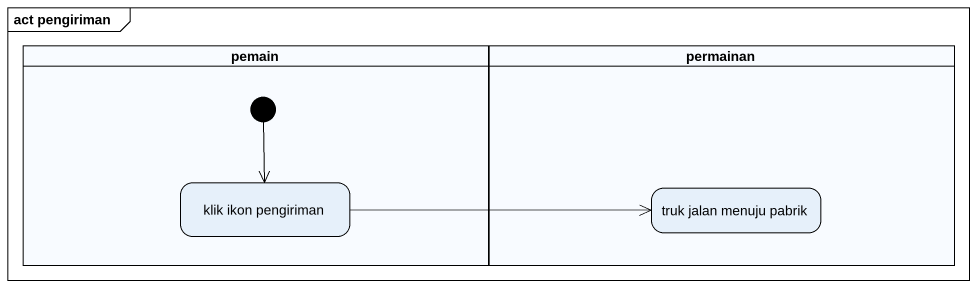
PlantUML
@startuml
mainframe act pengiriman
hide empty description
state pemain <<partition>> {
  state "klik ikon pengiriman" as klik_ikon_pengiriman
  [*] --> klik_ikon_pengiriman
}
state permainan <<partition>> {
  state "truk jalan menuju pabrik" as truk_jalan_menuju_pabrik
}
klik_ikon_pengiriman -right-> truk_jalan_menuju_pabrik
@enduml
